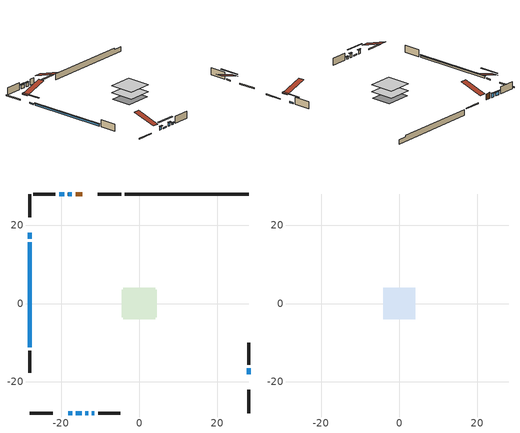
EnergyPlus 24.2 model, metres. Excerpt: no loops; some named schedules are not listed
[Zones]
conditioned space
 floor adiabatic (AdiabaticFloorConstruction): -4.09,-4.09 -4.09,4.09 4.09,4.09 4.09,-4.09 z0.61
 floor foundation (Slab1 construction): -4.42,-3.51 -4.42,3.51 4.42,3.51 4.42,-3.51 z-1.37
 wall outside (RimJoist1 construction): -4.63,28 -10.58,28 / -28,-28 -22.05,-28 / -28,28 -28,22.05 / 28,-28 28,-22.05 z0.61:0.91
 wall outside (AdiabaticWallConstruction 1): -14.53,28 -16.27,28 z0.61:2.64
 wall outside (AdiabaticWallConstruction): -18.1,-28 -17.18,-28 z0.61:1.83; -16.25,-28 -14.73,-28 / 28,-18.1 28,-16.57 / -28,18.1 -28,16.57 z0.61:0.97; -28,15.64 -28,-11.18 z0.61:1.22; -13.8,-28 -13.09,-28 / -17.2,28 -18.22,28 / -19.14,28 -20.49,28 z0.61:1.88; -12.16,-28 -11.45,-28 z0.61:1.2
 wall outside (Wall1 construction): -21.42,28 -27.07,28 / -10.52,-28 -4.88,-28 / -28,-12.11 -28,-17.75 / 28,-15.64 28,-10 z0.61:3.05
 wall foundation (FoundationWall1 construction): -3.7,28,-1.37 -3.7,28,0.61 24.83,28,0.61 24.83,28,0.1 28,28,0.1 28,28,-1.37
 window (WindowConstruction): -18.09,-28 -17.18,-28 z0.61:1.83
 window (WindowConstruction 6): -16.25,-28 -14.73,-28 z0.61:0.97
 window (WindowConstruction 7): 28,-18.09 28,-16.57 z0.61:0.97
 window (WindowConstruction 8): -28,18.09 -28,16.57 z0.61:0.97
 window (WindowConstruction 1): -28,15.64 -28,-11.18 z0.61:1.22
 window (WindowConstruction 2): -13.8,-28 -13.09,-28 z0.61:1.88
 window (WindowConstruction 3): -12.16,-28 -11.45,-28 z0.61:1.2
 window (WindowConstruction 4): -17.2,28 -18.22,28 z0.61:1.88
 window (WindowConstruction 5): -19.14,28 -20.49,28 z0.61:1.88
 door (Door): -14.53,28 -16.27,28 z0.61:2.64
 ceiling adiabatic (AdiabaticFloorConstruction): 4.09,-4.09 4.09,4.09 -4.09,4.09 -4.09,-4.09 z0.61
attic - vented
 floor to conditioned space (Floor1 construction Reversed): -4.09,-4.09 -4.09,4.09 4.09,4.09 4.09,-4.09 z3.05
 roof outside (Roof1 construction): -13.61,28,3.05 -13.61,20.03,5.7 -11.51,20.03,5.7 -11.51,28,3.05; -19.02,-28,3.05 -19.02,-20.03,5.7 -21.12,-20.03,5.7 -21.12,-28,3.05; -28,19.02,3.05 -20.03,19.02,5.7 -20.03,21.12,5.7 -28,21.12,3.05; 28,-19.02,3.05 20.03,-19.02,5.7 20.03,-21.12,5.7 28,-21.12,3.05
shading: -16.98,-28 -18.3,-28 -18.3,-28.41 -16.98,-28.41 z2.03; -12.09,-28 -18.89,-28 -18.89,-28.41 -12.09,-28.41 z3.61; 28,-13.93 28,-20.73 28.41,-20.73 28.41,-13.93 z3.61; -28,13.93 -28,20.73 -28.41,20.73 -28.41,13.93 z3.61; -28,-11.38 -28,15.85 -28.41,15.85 -28.41,-11.38 z1.42; -12.89,-28 -14,-28 -14,-28.41 -12.89,-28.41 z2.08; -11.25,-28 -12.36,-28 -12.36,-28.41 -11.25,-28.41 z1.4; -18.42,28 -17,28 -17,28.41 -18.42,28.41 z2.08; -20.69,28 -18.94,28 -18.94,28.41 -20.69,28.41 z2.08
[Building]
Building 1: Terrain=Suburbs
[Site:Location]
Windsor AP_ON: Latitude {deg}=42.28; Longitude {deg}=-82.96; Time Zone {hr}=-5; Elevation {m}=190; Keep Site Location Information=Yes
[Site:GroundTemperature:Shallow]
6.34957, 4.46684, 4.31606, 5.20952, 8.79623, 12.3662, 15.4612, 17.4219, 17.5884, 15.9938, 12.9777, 9.51722
[Site:WaterMainsTemperature]
Calculation Method=Schedule; Temperature Schedule=mains temperature schedule
[Material] Roughness=Rough; Thermal Absorptance=0.9
Name | Thickness {m} | Conductivity {W/m-K} | Density {kg/m3} | Specific Heat {J/kg-K} | Solar Absorptance | Visible Absorptance
asphalt or fiberglass shingles | 0.00635 | 0.162714 | 1121.4 | 1465.45 | 0.4 | 0.4
ceiling loosefill ins | 0.169333 | 0.0480833 | 16.02 | 1046.75 | 0.7 | 0.7
ceiling stud and cavity | 0.1397 | 0.213271 | 65.682 | 1177.47 | 0.7 | 0.7
concrete 4.0 in. | 0.1016 | 1.803125 | 2242.8 | 837.4 | 0.7 | 0.7
concrete 8.0 in. | 0.2032 | 1.803125 | 2242.8 | 837.4 | 0.7 | 0.7
door material | 0.04445 | 0.188738 | 512.64 | 1214.23 | 0.7 | 0.7
exterior vertical ins | 0.022486 | 0.029427 | 32.04 | 1214.23 | 0.7 | 0.7
floor covering | 0.0127 | 0.0433444 | 54.468 | 1339.84 | 0.6 | 0.6
floor rigid ins; wall rigid ins | 0.512978 | 0.029427 | 32.04 | 1214.23 | 0.7 | 0.7
floor stud and cavity | 0.1397 | 1.75129 | 37.0049 | 1207.88 | 0.7 | 0.7
furniture material conditioned space 1 | 0.1524 | 0.115458 | 640.8 | 1214.23 | 0.6 | 0.6
gypsum board | 0.0127 | 0.160291 | 801 | 837.4 | 0.6 | 0.6
gypsum board 1 | 0.0127 | 0.160291 | 801 | 837.4 | 0.7 | 0.7
osb sheathing 0.5 in. | 0.0127 | 0.115458 | 512.64 | 1214.23 | 0.7 | 0.7
osb sheathing 0.75 in. | 0.01905 | 0.115458 | 512.64 | 1214.23 | 0.7 | 0.7
osb sheathing 2.0 in. | 0.0508 | 0.115458 | 512.64 | 1214.23 | 0.7 | 0.7
rim joist stud and cavity | 0.0508 | 0.0377331 | 125.044 | 1163.47 | 0.6 | 0.6
wall stud and cavity | 0.1397 | 0.0975873 | 139.0536 | 1170.24 | 0.7 | 0.7
wall stud and cavity 1 | 0.0889 | 0.380278 | 52.3479 | 1209.89 | 0.7 | 0.7
wall stud and cavity 2 | 0.0889 | 0.391764 | 83.0341 | 1211.67 | 0.7 | 0.7
wood siding | 0.0254 | 0.102417 | 544.68 | 1172.36 | 0.4 | 0.4
wood siding 1; wood siding 2; wood siding 3 | 0.0254 | 0.102417 | 544.68 | 1172.36 | 0.7 | 0.7
[WindowMaterial:SimpleGlazingSystem]
Name | U-Factor {W/m2-K} | Solar Heat Gain Coefficient
WindowMaterial | 2.20193 | 0.42
WindowMaterial 1 | 2.02023 | 0.54
WindowMaterial 2 | 2.10994 | 0.48
WindowMaterial 3 | 2.24281 | 0.39
WindowMaterial 4 | 2.17354 | 0.44
WindowMaterial 5 | 2.03102 | 0.54
WindowMaterial 6 | 4.92112 | 0.6
[Construction]
AdiabaticFloorConstruction: floor stud and cavity, floor rigid ins, osb sheathing 0.75 in., floor covering
AdiabaticWallConstruction: wood siding 2, wall rigid ins, wall stud and cavity 1, gypsum board
AdiabaticWallConstruction 1: wood siding 3, wall rigid ins, wall stud and cavity 1, gypsum board
Door: door material
Floor1 construction Reversed: gypsum board, ceiling stud and cavity, ceiling loosefill ins
FoundationWall1 construction: concrete 8.0 in., gypsum board 1
furniture construction conditioned space 1: furniture material conditioned space 1
PartitionWallConstruction: gypsum board, wall stud and cavity 2, gypsum board
RimJoist1 construction: wood siding 1, osb sheathing 2.0 in., rim joist stud and cavity
Roof1 construction: asphalt or fiberglass shingles
Slab1 construction: concrete 4.0 in.
Wall1 construction: wood siding, osb sheathing 0.5 in., wall stud and cavity, gypsum board
WindowConstruction: WindowMaterial
WindowConstruction 1: WindowMaterial 1
WindowConstruction 2: WindowMaterial 2
WindowConstruction 3: WindowMaterial 3
WindowConstruction 4: WindowMaterial 4
WindowConstruction 5: WindowMaterial 5
WindowConstruction 6; WindowConstruction 7; WindowConstruction 8: WindowMaterial 6
[Zone] Multiplier=1; Part of Total Floor Area=Yes
Name | Volume {m3}
attic - vented | 28.833
conditioned space | 285.9
[Space]
Name | Zone | Volume {m3}
attic - vented 1 | attic - vented | 28.833
conditioned space 1 | conditioned space | 285.9
[ZoneInfiltration:EffectiveLeakageArea]
infil attic - vented 1: Zone or Space=attic - vented 1; Schedule=Always On Discrete; Effective Air Leakage Area {cm2}=2972.89; Stack Coefficient=0.000184647; Wind Coefficient=9.18104e-06
[ZoneMixing]
whole house fan mix: Zone or Space=attic - vented; Schedule=Always On Continuous; Design Flow Rate Calculation Method=Flow/Zone; Design Flow Rate {m3/s}=0; Source Zone or Space=conditioned space
[SurfaceProperty:ExposedFoundationPerimeter]
Slab1: Exposed Perimeter Calculation Method=TotalExposedPerimeter; Total Exposed Perimeter {m}=31.7
[InternalMass] Zone or ZoneList=conditioned space; Space or SpaceList=conditioned space 1
Name | Construction | Surface Area {m2}
furniture mass conditioned space 1 | furniture construction conditioned space 1 | 51.5601
partition wall mass | PartitionWallConstruction | 128.9
[Lights]
interior lighting: Zone or ZoneList or Space or SpaceList=conditioned space 1; Schedule=interior lighting schedule; Design Level Calculation Method=LightingLevel; Lighting Level {W}=343.2; Return Air Fraction=0; Fraction Radiant=0.6; Fraction Visible=0.2; Fraction Replaceable=1
[People]
occupants: Zone or ZoneList or Space or SpaceList=conditioned space 1; Number of People Schedule=occupants schedule; Number of People Calculation Method=People; Number of People=3; Fraction Radiant=0.314171; Sensible Heat Fraction=0.56303; Activity Level Schedule=occupants activity schedule; Carbon Dioxide Generation Rate {m3/s-W}=0; Enable ASHRAE 55 Comfort Warnings=No; Mean Radiant Temperature Calculation Type=EnclosureAveraged
[ElectricEquipment] Zone or ZoneList or Space or SpaceList=conditioned space 1; Design Level Calculation Method=EquipmentLevel
Name | Schedule | Design Level {W} | Fraction Latent | Fraction Radiant | Fraction Lost
clothes dryer | clothes dryer schedule | 140.772 | 0.015 | 0.081 | 0.85
clothes washer | clothes washer schedule | 32.1985 | 0.03 | 0.162 | 0.7
cooking range | cooking range schedule | 215.147 | 0.08 | 0.432 | 0.2
dishwasher | dishwasher schedule | 66.8632 | 0.3 | 0.18 | 0.4
fridge | fridge schedule | 72.9452 | 0 | 0.6 | 0
mech vent house fan | mech vent house fan schedule | 0 | 0 | 0 | 1
mech vent house fan cfis | mech vent house fan cfis schedule | 0 | 0 | 0 | 0
misc plug loads | misc plug loads schedule | 494.7 | 0.045 | 0.513 | 0.1
whole house fan | Always On Discrete | 0 | 0 | 0 | 1
[OtherEquipment] Zone or ZoneList or Space or SpaceList=conditioned space 1; Design Level Calculation Method=EquipmentLevel
Name | Fuel Type | Schedule | Design Level {W} | Fraction Latent | Fraction Radiant | Fraction Lost
clothes dryer 1 | Electricity | clothes dryer schedule | 0 | 0.015 | 0.081 | 0.85
cooking range 1 | Electricity | cooking range schedule | 0 | 0.08 | 0.432 | 0.2
general water use latent | None | general water use schedule | 62.594 | 1 | 0 | 0
general water use sensible | None | general water use schedule | -61.6891 | 0 | 0.6 | 0
mech vent house fan latent load | None | Always On Discrete | 0 | 1 | 0 | 0
mech vent house fan sensible load | None | Always On Discrete | 0 | 0 | 0 | 0
water heater energy adjustment1 | NaturalGas | Always On Discrete | 0.01 | 0 | 0 | 1
[ZoneInfiltration:DesignFlowRate] Zone or ZoneList or Space or SpaceList=conditioned space 1; Schedule=Always On Discrete; Design Flow Rate Calculation Method=Flow/Zone; Design Flow Rate {m3/s}=0
infil flow; natural vent flow; whole house fan flow
[AvailabilityManager:Scheduled]
central ac and furnace airloop Availability Manager: Schedule=Always On Discrete
[Foundation:Kiva]
Foundation Kiva 1: Initial Indoor Air Temperature {C}=18; Wall Height Above Grade {m}=0.609996; Wall Depth Below Slab {m}=0.2032; Custom Block Material Name 1=exterior vertical ins; Custom Block Depth 1 {m}=1.98001; Custom Block X Position 1 {m}=0.2159; Custom Block Z Position 1 {m}=0
[Foundation:Kiva:Settings]
Soil Conductivity {W/m-K}=0.849921; Soil Density {kg/m3}=1842.3; Soil Specific Heat {J/kg-K}=418.7; Ground Solar Absorptivity=0.9; Ground Thermal Absorptivity=0.9; Ground Surface Roughness {m}=0.03; Far-Field Width {m}=40; Deep-Ground Boundary Condition=ZeroFlux; Deep-Ground Depth {m}=40; Minimum Cell Dimension {m}=0.2; Maximum Cell Growth Coefficient=3; Simulation Timestep=Timestep
[Exterior:Lights]
exterior lighting: Schedule=exterior lighting schedule; Design Level {W}=75.6
[EnergyManagementSystem:GlobalVariable]
central_ac_and_furnace_airloop_Fan_RTF
infil_program_Qfan
infil_program_Qinf
natural_vent_program_Qnv
natural_vent_program_Qwhf
[EnergyManagementSystem:Sensor]
Name | Output:Variable or Output:Meter Index Key | Output:Variable or Output:Meter
airflow_gain | infil flow | Infiltration Sensible Heat Gain Energy
airflow_gain_1 | natural vent flow | Infiltration Sensible Heat Gain Energy
airflow_gain_2 | whole house fan flow | Infiltration Sensible Heat Gain Energy
airflow_loss | infil flow | Infiltration Sensible Heat Loss Energy
airflow_loss_1 | natural vent flow | Infiltration Sensible Heat Loss Energy
airflow_loss_2 | whole house fan flow | Infiltration Sensible Heat Loss Energy
clg_load_cond |  | Cooling:EnergyTransfer:Zone:CONDITIONED SPACE
clg_sp_s; clg_sp_s_1 | cooling setpoint | Schedule Value
clothes_dryer_exhaust_0_sch_s | clothes dryer exhaust 0 schedule | Schedule Value
cool_season | cooling season schedule | Schedule Value
htg_load_cond |  | Heating:EnergyTransfer:Zone:CONDITIONED SPACE
htg_sp_s; htg_sp_s_1 | heating setpoint | Schedule Value
ig_ee_conv | clothes dryer | Electric Equipment Convective Heating Energy
ig_ee_conv_2 | cooking range | Electric Equipment Convective Heating Energy
ig_ee_conv_4 | fridge | Electric Equipment Convective Heating Energy
ig_ee_conv_5 | misc plug loads | Electric Equipment Convective Heating Energy
ig_ee_conv_6 | whole house fan | Electric Equipment Convective Heating Energy
ig_ee_rad | clothes dryer | Electric Equipment Radiant Heating Energy
ig_ee_rad_2 | cooking range | Electric Equipment Radiant Heating Energy
ig_ee_rad_4 | fridge | Electric Equipment Radiant Heating Energy
ig_ee_rad_5 | misc plug loads | Electric Equipment Radiant Heating Energy
ig_ee_rad_6 | whole house fan | Electric Equipment Radiant Heating Energy
ig_lgt_conv | interior lighting | Lights Convective Heating Energy
ig_lgt_rad | interior lighting | Lights Radiant Heating Energy
ig_lgt_vis | interior lighting | Lights Visible Radiation Heating Energy
ig_oe_conv | clothes dryer 1 | Other Equipment Convective Heating Energy
ig_oe_conv_1 | cooking range 1 | Other Equipment Convective Heating Energy
ig_oe_conv_2 | general water use latent | Other Equipment Convective Heating Energy
ig_oe_conv_3 | general water use sensible | Other Equipment Convective Heating Energy
ig_oe_conv_4 | water heater energy adjustment1 | Other Equipment Convective Heating Energy
ig_oe_rad | clothes dryer 1 | Other Equipment Radiant Heating Energy
ig_oe_rad_1 | cooking range 1 | Other Equipment Radiant Heating Energy
ig_oe_rad_2 | general water use latent | Other Equipment Radiant Heating Energy
ig_oe_rad_3 | general water use sensible | Other Equipment Radiant Heating Energy
ig_oe_rad_4 | water heater energy adjustment1 | Other Equipment Radiant Heating Energy
ig_ppl_conv | occupants | People Convective Heating Energy
ig_ppl_rad | occupants | People Radiant Heating Energy
im_conv | furniture mass conditioned space 1 | Surface Inside Face Convection Heat Gain Energy
im_conv_1 | partition wall mass | Surface Inside Face Convection Heat Gain Energy
im_ig | furniture mass conditioned space 1 | Surface Inside Face Internal Gains Radiation Heat Gain Energy
im_ig_1 | partition wall mass | Surface Inside Face Internal Gains Radiation Heat Gain Energy
im_lgt | furniture mass conditioned space 1 | Surface Inside Face Lights Radiation Heat Gain Energy
im_lgt_1 | partition wall mass | Surface Inside Face Lights Radiation Heat Gain Energy
im_sol | furniture mass conditioned space 1 | Surface Inside Face Solar Radiation Heat Gain Energy
im_sol_1 | partition wall mass | Surface Inside Face Solar Radiation Heat Gain Energy
im_surf | furniture mass conditioned space 1 | Surface Inside Face Net Surface Thermal Radiation Heat Gain Energy
im_surf_1 | partition wall mass | Surface Inside Face Net Surface Thermal Radiation Heat Gain Energy
mv_conv | mech vent house fan | Electric Equipment Convective Heating Energy
mv_conv_1 | mech vent house fan cfis | Electric Equipment Convective Heating Energy
mv_conv_2 | mech vent house fan latent load | Other Equipment Convective Heating Energy
mv_conv_3 | mech vent house fan sensible load | Other Equipment Convective Heating Energy
mv_rad | mech vent house fan | Electric Equipment Radiant Heating Energy
mv_rad_1 | mech vent house fan cfis | Electric Equipment Radiant Heating Energy
mv_rad_2 | mech vent house fan latent load | Other Equipment Radiant Heating Energy
mv_rad_3 | mech vent house fan sensible load | Other Equipment Radiant Heating Energy
natural_vent_s | natural vent schedule | Schedule Value
out_pb_s |  | Site Outdoor Air Barometric Pressure
out_wt_s |  | Site Outdoor Air Humidity Ratio
site_vw_s |  | Site Wind Speed
ss_back_out | Window1 | Surface Window Shortwave from Zone Back Out Window Heat Transfer Rate
ss_back_out_1 | Window10 | Surface Window Shortwave from Zone Back Out Window Heat Transfer Rate
ss_back_out_2 | Window11 | Surface Window Shortwave from Zone Back Out Window Heat Transfer Rate
ss_back_out_3 | Window12 | Surface Window Shortwave from Zone Back Out Window Heat Transfer Rate
ss_back_out_4 | Window2 | Surface Window Shortwave from Zone Back Out Window Heat Transfer Rate
ss_back_out_5 | Window3 | Surface Window Shortwave from Zone Back Out Window Heat Transfer Rate
ss_back_out_6 | Window4 | Surface Window Shortwave from Zone Back Out Window Heat Transfer Rate
ss_back_out_7 | Window5 | Surface Window Shortwave from Zone Back Out Window Heat Transfer Rate
ss_back_out_8 | Window6 | Surface Window Shortwave from Zone Back Out Window Heat Transfer Rate
ss_conv | Door1 | Surface Inside Face Convection Heat Gain Energy
ss_conv_1 | Window1 | Surface Inside Face Convection Heat Gain Energy
ss_conv_2 | Window10 | Surface Inside Face Convection Heat Gain Energy
ss_conv_3 | Window11 | Surface Inside Face Convection Heat Gain Energy
ss_conv_4 | Window12 | Surface Inside Face Convection Heat Gain Energy
ss_conv_5 | Window2 | Surface Inside Face Convection Heat Gain Energy
ss_conv_6 | Window3 | Surface Inside Face Convection Heat Gain Energy
ss_conv_7 | Window4 | Surface Inside Face Convection Heat Gain Energy
ss_conv_8 | Window5 | Surface Inside Face Convection Heat Gain Energy
ss_conv_9 | Window6 | Surface Inside Face Convection Heat Gain Energy
ss_ig | Door1 | Surface Inside Face Internal Gains Radiation Heat Gain Energy
ss_ig_1 | Window1 | Surface Inside Face Internal Gains Radiation Heat Gain Energy
ss_ig_2 | Window10 | Surface Inside Face Internal Gains Radiation Heat Gain Energy
ss_ig_3 | Window11 | Surface Inside Face Internal Gains Radiation Heat Gain Energy
ss_ig_4 | Window12 | Surface Inside Face Internal Gains Radiation Heat Gain Energy
ss_ig_5 | Window2 | Surface Inside Face Internal Gains Radiation Heat Gain Energy
ss_ig_6 | Window3 | Surface Inside Face Internal Gains Radiation Heat Gain Energy
ss_ig_7 | Window4 | Surface Inside Face Internal Gains Radiation Heat Gain Energy
ss_ig_8 | Window5 | Surface Inside Face Internal Gains Radiation Heat Gain Energy
ss_ig_9 | Window6 | Surface Inside Face Internal Gains Radiation Heat Gain Energy
ss_lgt | Door1 | Surface Inside Face Lights Radiation Heat Gain Energy
ss_sol | Door1 | Surface Inside Face Solar Radiation Heat Gain Energy
ss_surf | Door1 | Surface Inside Face Net Surface Thermal Radiation Heat Gain Energy
ss_surf_1 | Window1 | Surface Inside Face Net Surface Thermal Radiation Heat Gain Energy
ss_surf_2 | Window10 | Surface Inside Face Net Surface Thermal Radiation Heat Gain Energy
ss_surf_3 | Window11 | Surface Inside Face Net Surface Thermal Radiation Heat Gain Energy
ss_surf_4 | Window12 | Surface Inside Face Net Surface Thermal Radiation Heat Gain Energy
ss_surf_5 | Window2 | Surface Inside Face Net Surface Thermal Radiation Heat Gain Energy
ss_surf_6 | Window3 | Surface Inside Face Net Surface Thermal Radiation Heat Gain Energy
ss_surf_7 | Window4 | Surface Inside Face Net Surface Thermal Radiation Heat Gain Energy
ss_surf_8 | Window5 | Surface Inside Face Net Surface Thermal Radiation Heat Gain Energy
ss_surf_9 | Window6 | Surface Inside Face Net Surface Thermal Radiation Heat Gain Energy
ss_trans_in | Window1 | Surface Window Transmitted Solar Radiation Rate
ss_trans_in_1 | Window10 | Surface Window Transmitted Solar Radiation Rate
ss_trans_in_2 | Window11 | Surface Window Transmitted Solar Radiation Rate
ss_trans_in_3 | Window12 | Surface Window Transmitted Solar Radiation Rate
ss_trans_in_4 | Window2 | Surface Window Transmitted Solar Radiation Rate
ss_trans_in_5 | Window3 | Surface Window Transmitted Solar Radiation Rate
ss_trans_in_6 | Window4 | Surface Window Transmitted Solar Radiation Rate
ss_trans_in_7 | Window5 | Surface Window Transmitted Solar Radiation Rate
ss_trans_in_8 | Window6 | Surface Window Transmitted Solar Radiation Rate
ss_trans_out | Window1 | Surface Inside Face Initial Transmitted Diffuse Transmitted Out Window Solar Radiation Rate
ss_trans_out_1 | Window10 | Surface Inside Face Initial Transmitted Diffuse Transmitted Out Window Solar Radiation Rate
ss_trans_out_2 | Window11 | Surface Inside Face Initial Transmitted Diffuse Transmitted Out Window Solar Radiation Rate
ss_trans_out_3 | Window12 | Surface Inside Face Initial Transmitted Diffuse Transmitted Out Window Solar Radiation Rate
ss_trans_out_4 | Window2 | Surface Inside Face Initial Transmitted Diffuse Transmitted Out Window Solar Radiation Rate
ss_trans_out_5 | Window3 | Surface Inside Face Initial Transmitted Diffuse Transmitted Out Window Solar Radiation Rate
ss_trans_out_6 | Window4 | Surface Inside Face Initial Transmitted Diffuse Transmitted Out Window Solar Radiation Rate
ss_trans_out_7 | Window5 | Surface Inside Face Initial Transmitted Diffuse Transmitted Out Window Solar Radiation Rate
ss_trans_out_8 | Window6 | Surface Inside Face Initial Transmitted Diffuse Transmitted Out Window Solar Radiation Rate
s_conv | Floor1 | Surface Inside Face Convection Heat Gain Energy
s_conv_1 | FoundationWall1 | Surface Inside Face Convection Heat Gain Energy
s_conv_10 | Wall1:180 | Surface Inside Face Convection Heat Gain Energy
s_conv_11 | Wall1:270 | Surface Inside Face Convection Heat Gain Energy
s_conv_12 | Wall1:90 | Surface Inside Face Convection Heat Gain Energy
s_conv_2 | inferred conditioned ceiling | Surface Inside Face Convection Heat Gain Energy
s_conv_3 | inferred conditioned floor | Surface Inside Face Convection Heat Gain Energy
s_conv_4 | RimJoist1:0 | Surface Inside Face Convection Heat Gain Energy
s_conv_5 | RimJoist1:180 | Surface Inside Face Convection Heat Gain Energy
s_conv_6 | RimJoist1:270 | Surface Inside Face Convection Heat Gain Energy
s_conv_7 | RimJoist1:90 | Surface Inside Face Convection Heat Gain Energy
s_conv_8 | Slab1 | Surface Inside Face Convection Heat Gain Energy
s_conv_9 | Wall1:0 | Surface Inside Face Convection Heat Gain Energy
s_ig | Floor1 | Surface Inside Face Internal Gains Radiation Heat Gain Energy
s_ig_1 | FoundationWall1 | Surface Inside Face Internal Gains Radiation Heat Gain Energy
s_ig_10 | Wall1:180 | Surface Inside Face Internal Gains Radiation Heat Gain Energy
s_ig_11 | Wall1:270 | Surface Inside Face Internal Gains Radiation Heat Gain Energy
s_ig_12 | Wall1:90 | Surface Inside Face Internal Gains Radiation Heat Gain Energy
s_ig_2 | inferred conditioned ceiling | Surface Inside Face Internal Gains Radiation Heat Gain Energy
s_ig_3 | inferred conditioned floor | Surface Inside Face Internal Gains Radiation Heat Gain Energy
s_ig_4 | RimJoist1:0 | Surface Inside Face Internal Gains Radiation Heat Gain Energy
s_ig_5 | RimJoist1:180 | Surface Inside Face Internal Gains Radiation Heat Gain Energy
s_ig_6 | RimJoist1:270 | Surface Inside Face Internal Gains Radiation Heat Gain Energy
s_ig_7 | RimJoist1:90 | Surface Inside Face Internal Gains Radiation Heat Gain Energy
s_ig_8 | Slab1 | Surface Inside Face Internal Gains Radiation Heat Gain Energy
s_ig_9 | Wall1:0 | Surface Inside Face Internal Gains Radiation Heat Gain Energy
s_lgt | Floor1 | Surface Inside Face Lights Radiation Heat Gain Energy
s_lgt_1 | FoundationWall1 | Surface Inside Face Lights Radiation Heat Gain Energy
s_lgt_10 | Wall1:180 | Surface Inside Face Lights Radiation Heat Gain Energy
s_lgt_11 | Wall1:270 | Surface Inside Face Lights Radiation Heat Gain Energy
s_lgt_12 | Wall1:90 | Surface Inside Face Lights Radiation Heat Gain Energy
s_lgt_2 | inferred conditioned ceiling | Surface Inside Face Lights Radiation Heat Gain Energy
s_lgt_3 | inferred conditioned floor | Surface Inside Face Lights Radiation Heat Gain Energy
s_lgt_4 | RimJoist1:0 | Surface Inside Face Lights Radiation Heat Gain Energy
s_lgt_5 | RimJoist1:180 | Surface Inside Face Lights Radiation Heat Gain Energy
s_lgt_6 | RimJoist1:270 | Surface Inside Face Lights Radiation Heat Gain Energy
s_lgt_7 | RimJoist1:90 | Surface Inside Face Lights Radiation Heat Gain Energy
s_lgt_8 | Slab1 | Surface Inside Face Lights Radiation Heat Gain Energy
s_lgt_9 | Wall1:0 | Surface Inside Face Lights Radiation Heat Gain Energy
s_sol | Floor1 | Surface Inside Face Solar Radiation Heat Gain Energy
s_sol_1 | FoundationWall1 | Surface Inside Face Solar Radiation Heat Gain Energy
s_sol_10 | Wall1:180 | Surface Inside Face Solar Radiation Heat Gain Energy
s_sol_11 | Wall1:270 | Surface Inside Face Solar Radiation Heat Gain Energy
s_sol_12 | Wall1:90 | Surface Inside Face Solar Radiation Heat Gain Energy
s_sol_2 | inferred conditioned ceiling | Surface Inside Face Solar Radiation Heat Gain Energy
s_sol_3 | inferred conditioned floor | Surface Inside Face Solar Radiation Heat Gain Energy
s_sol_4 | RimJoist1:0 | Surface Inside Face Solar Radiation Heat Gain Energy
s_sol_5 | RimJoist1:180 | Surface Inside Face Solar Radiation Heat Gain Energy
s_sol_6 | RimJoist1:270 | Surface Inside Face Solar Radiation Heat Gain Energy
s_sol_7 | RimJoist1:90 | Surface Inside Face Solar Radiation Heat Gain Energy
s_sol_8 | Slab1 | Surface Inside Face Solar Radiation Heat Gain Energy
s_sol_9 | Wall1:0 | Surface Inside Face Solar Radiation Heat Gain Energy
s_surf | Floor1 | Surface Inside Face Net Surface Thermal Radiation Heat Gain Energy
s_surf_1 | FoundationWall1 | Surface Inside Face Net Surface Thermal Radiation Heat Gain Energy
s_surf_10 | Wall1:180 | Surface Inside Face Net Surface Thermal Radiation Heat Gain Energy
s_surf_11 | Wall1:270 | Surface Inside Face Net Surface Thermal Radiation Heat Gain Energy
s_surf_12 | Wall1:90 | Surface Inside Face Net Surface Thermal Radiation Heat Gain Energy
s_surf_2 | inferred conditioned ceiling | Surface Inside Face Net Surface Thermal Radiation Heat Gain Energy
s_surf_3 | inferred conditioned floor | Surface Inside Face Net Surface Thermal Radiation Heat Gain Energy
s_surf_4 | RimJoist1:0 | Surface Inside Face Net Surface Thermal Radiation Heat Gain Energy
s_surf_5 | RimJoist1:180 | Surface Inside Face Net Surface Thermal Radiation Heat Gain Energy
s_surf_6 | RimJoist1:270 | Surface Inside Face Net Surface Thermal Radiation Heat Gain Energy
s_surf_7 | RimJoist1:90 | Surface Inside Face Net Surface Thermal Radiation Heat Gain Energy
s_surf_8 | Slab1 | Surface Inside Face Net Surface Thermal Radiation Heat Gain Energy
s_surf_9 | Wall1:0 | Surface Inside Face Net Surface Thermal Radiation Heat Gain Energy
[EnergyManagementSystem:Actuator]
Name | Actuated Component Unique | Actuated Component Type | Actuated Component Control Type
fridge_schedule_act | fridge schedule | Schedule:Constant | Schedule Value
infil_flow_act | infil flow | Zone Infiltration | Air Exchange Flow Rate
